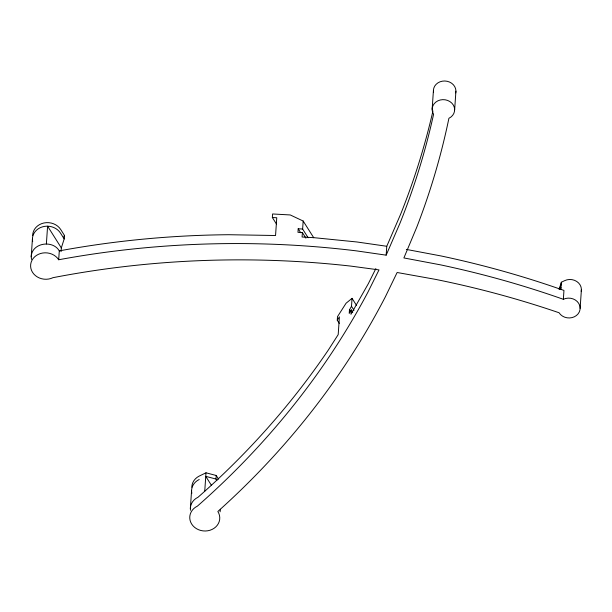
<?xml version="1.0" encoding="UTF-8"?>
<svg xmlns="http://www.w3.org/2000/svg" width="612" height="612" viewBox="0 0 612 612"><rect width="100%" height="100%" fill="white"/><g stroke="black" fill="none" stroke-linecap="round" stroke-linejoin="round"><path stroke-width="0.92" d="M31.572 259.419L31.204 257.009L32.413 239.032M58.691 259.756A15.017 13.219 3.9 0 0 38.25 254.401A15.017 13.219 3.9 0 0 32.528 272.332A15.017 13.219 3.9 0 0 52.969 277.68A875.734 771.066 3.9 0 1 351.02 266.128L379.012 269.9L367.72 292.559A875.734 771.066 3.9 0 1 197.401 506.132A15.017 13.219 3.9 0 0 191.678 524.063A15.017 13.219 3.9 0 0 212.119 529.418A15.017 13.219 3.9 0 0 217.841 511.487A872.062 767.831 3.9 0 0 385.353 296.835L397.127 272.501L435.637 279.393A875.734 771.066 3.9 0 1 559.062 312.755A11.261 9.914 3.9 0 0 574.393 316.771A11.261 9.914 3.9 0 0 578.684 303.322A11.261 9.914 3.9 0 0 563.354 299.306A872.062 767.831 3.9 0 0 440.571 264.866L403.889 257.943L416.764 227.205A872.062 767.831 3.9 0 0 448.91 118.292A11.261 9.914 3.9 0 0 453.201 104.843A11.261 9.914 3.9 0 0 437.871 100.835A11.261 9.914 3.9 0 0 433.587 114.276A875.734 771.066 3.9 0 1 400.034 223.089L386.164 255.158L356.276 250.851A872.062 767.831 3.9 0 0 58.691 259.756L59.295 250.874C52.655 239.552 31.64 242.834 31.22 256.788M61.07 251.647L61.322 247.906L64.184 238.94L64.428 235.391L60.749 229.569A15.017 13.219 3.9 0 0 43.942 222.982A15.017 13.219 3.9 0 0 32.658 235.482M190.355 508.518L191.564 490.763M204.737 491.306L205.999 472.808L216.22 475.486L218.515 479.119M216.893 480.489L215.975 479.035L216.22 475.486M276.394 223.923L272.355 217.528L272.592 213.97L290.272 214.957L303.177 221.039L313.727 237.724M308.157 237.77L302.626 229.026L298.205 228.773L297.968 232.323L302.389 232.575L305.901 238.137M302.389 232.575L302.083 237.012L314.308 237.708L356.88 241.97L386.769 246.276L400.638 214.208A875.734 771.066 3.9 0 0 432.944 110.94M302.626 229.026L303.177 221.039M339.285 323.396L337.266 320.198L337.503 316.649L346.078 303.231L352.045 298.335L356.567 305.487M352.045 298.335L351.502 306.329L349.46 309.848L349.223 313.398L351.257 309.879L352.764 312.258M351.257 309.879L350.951 314.316L368.332 283.677L375.852 268.576M386.164 255.158L386.769 246.276M432.141 109.28L433.411 90.637M454.647 109.846L455.917 91.203M560.867 289.338L561.357 282.239L564.624 280.663A11.261 9.914 3.9 0 1 576.703 281.436A11.261 9.914 3.9 0 1 581.209 291.396M563.354 299.306L563.958 290.432A872.062 767.831 3.9 0 0 441.176 255.984L406.33 249.413M580.13 308.318L581.4 289.675M46.374 243.951L47.591 226.18L61.322 247.906M63.855 237.181L64.428 235.391M559.07 289.407L561.357 282.239M559.521 289.392L561.235 284.014M560.416 289.354L560.99 287.563M337.266 320.198L339.408 316.848L338.199 334.603L328.407 349.911A875.734 771.066 3.9 0 1 198.005 497.258A15.017 13.219 3.9 0 0 190.462 510.255M205.999 472.808L199.458 475.952A15.017 13.219 3.9 0 0 191.808 487.213M272.355 217.528L276.762 217.757L275.553 235.513L228.804 234.717A872.062 767.831 3.9 0 0 59.295 250.874M215.975 479.035L205.754 476.358L211.331 485.178M351.502 306.329L354.011 310.299M298.205 228.773L300.699 232.721M349.46 309.848L350.462 311.424M64.184 238.94L60.504 233.118A15.017 13.219 3.9 0 0 42.289 226.899A15.017 13.219 3.9 0 0 32.673 241.625M433.556 92.366A11.261 9.914 3.9 0 1 444.786 80.998A11.261 9.914 3.9 0 1 455.726 92.917M220.374 509.276A15.017 13.219 3.9 0 1 220.052 511.846M191.824 493.356A15.017 13.219 3.9 0 1 199.214 479.502"/></g></svg>
